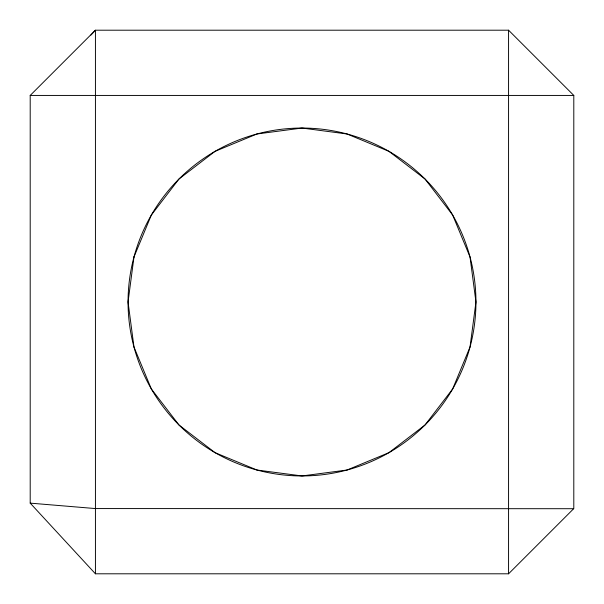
<?xml version="1.0" encoding="UTF-8"?>
<svg xmlns="http://www.w3.org/2000/svg" width="604" height="604" viewBox="0 0 604 604"><rect width="100%" height="100%" fill="white"/><g stroke="black" fill="none" stroke-linecap="round" stroke-linejoin="round"><path stroke-width="0.91" d="M90.955 35.047L95.432 30.2L508.568 30.2L573.8 95.432L573.8 508.568L508.568 573.8L95.432 573.8L30.2 503.132L30.2 95.432L95.432 30.2L95.432 573.8M573.574 508.711L95.432 508.568L30.2 503.132M30.2 95.432L573.8 95.432M508.568 30.2L508.568 573.8M133.975 256.979L128.048 302L133.975 347.021L151.355 388.976L178.995 425.005L215.024 452.645L256.979 470.025L302 475.952L347.021 470.025L388.976 452.645L425.005 425.005L452.645 388.976L470.025 347.021L475.952 302L470.025 256.979L452.645 215.024L425.005 178.995L388.976 151.355L347.021 133.975L302 128.048L256.979 133.975L215.024 151.355L178.995 178.995L151.355 215.024L133.975 256.979M215.024 452.645A173.952 173.952 0 0 0 475.952 302A173.952 173.952 0 0 0 215.024 151.355A173.952 173.952 0 0 0 215.024 452.645"/></g></svg>
